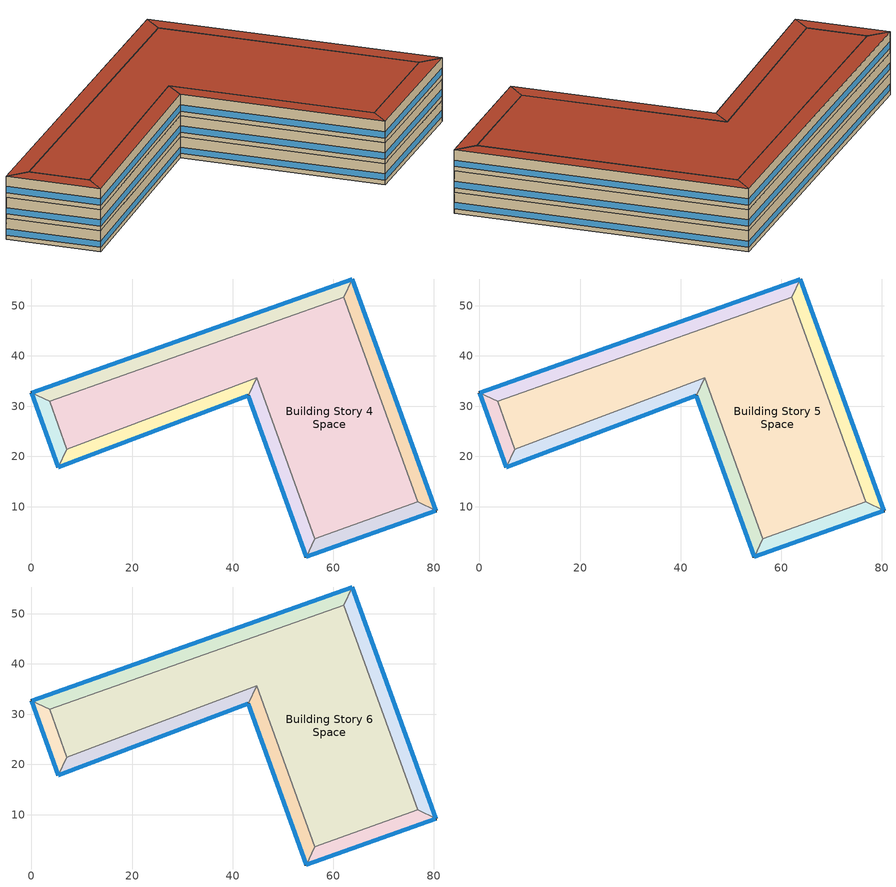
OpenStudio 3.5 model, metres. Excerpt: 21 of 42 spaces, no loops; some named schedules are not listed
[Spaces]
Building Story 4 Space
 floor adiabatic (LargeHotel Interior Floor): 56.39,3.62 44.77,35.71 7.02,21.48 3.62,30.94 62.14,51.7 76.87,10.95 z10.8
 wall adiabatic (LargeHotel Interior Wall): 44.77,35.71 56.39,3.62 76.87,10.95 62.14,51.7 3.62,30.94 7.02,21.48 44.77,35.71 z10.8:14.4
 ceiling adiabatic (LargeHotel Interior Ceiling): 76.87,10.95 62.14,51.7 3.62,30.94 7.02,21.48 44.77,35.71 56.39,3.62 z14.4
Building Story 4 Space 1
 floor adiabatic (LargeHotel Interior Ceiling): 54.69,0 43.1,32.08 44.77,35.71 56.39,3.62 z10.8
 wall outside: 43.1,32.08 54.69,0 z10.8:14.4
 wall adiabatic (LargeHotel Interior Wall): 54.69,0 56.39,3.62 44.77,35.71 43.1,32.08 z10.8:14.4
 window: 43.11,32.06 54.68,0.02 z11.56:12.64
 ceiling adiabatic (LargeHotel Interior Ceiling): 56.39,3.62 44.77,35.71 43.1,32.08 54.69,0 z14.4
Building Story 4 Space 2
 floor adiabatic (LargeHotel Interior Ceiling): 43.1,32.08 5.35,17.85 7.02,21.48 44.77,35.71 z10.8
 wall outside: 5.35,17.85 43.1,32.08 z10.8:14.4
 wall adiabatic (LargeHotel Interior Wall): 43.1,32.08 44.77,35.71 7.02,21.48 5.35,17.85 z10.8:14.4
 window: 5.37,17.85 43.08,32.07 z11.56:12.64
 ceiling adiabatic (LargeHotel Interior Ceiling): 44.77,35.71 7.02,21.48 5.35,17.85 43.1,32.08 z14.4
Building Story 4 Space 3
 floor adiabatic (LargeHotel Interior Ceiling): 5.35,17.85 0,32.65 3.62,30.94 7.02,21.48 z10.8
 wall outside: 0,32.65 5.35,17.85 z10.8:14.4
 wall adiabatic (LargeHotel Interior Wall): 5.35,17.85 7.02,21.48 3.62,30.94 0,32.65 z10.8:14.4
 window: 0.01,32.63 5.34,17.87 z11.56:12.65
 ceiling adiabatic (LargeHotel Interior Ceiling): 7.02,21.48 3.62,30.94 0,32.65 5.35,17.85 z14.4
Building Story 4 Space 4
 floor adiabatic (LargeHotel Interior Ceiling): 0,32.65 63.85,55.31 62.14,51.7 3.62,30.94 z10.8
 wall outside: 63.85,55.31 0,32.65 z10.8:14.4
 wall adiabatic (LargeHotel Interior Wall): 0,32.65 3.62,30.94 62.14,51.7 63.85,55.31 z10.8:14.4
 window: 63.82,55.31 0.02,32.66 z11.56:12.64
 ceiling adiabatic (LargeHotel Interior Ceiling): 3.62,30.94 62.14,51.7 63.85,55.31 0,32.65 z14.4
Building Story 4 Space 5
 floor adiabatic (LargeHotel Interior Ceiling): 63.85,55.31 80.48,9.25 76.87,10.95 62.14,51.7 z10.8
 wall outside: 80.48,9.25 63.85,55.31 z10.8:14.4
 wall adiabatic (LargeHotel Interior Wall): 63.85,55.31 62.14,51.7 76.87,10.95 80.48,9.25 z10.8:14.4
 window: 80.48,9.28 63.85,55.29 z11.56:12.64
 ceiling adiabatic (LargeHotel Interior Ceiling): 62.14,51.7 76.87,10.95 80.48,9.25 63.85,55.31 z14.4
Building Story 4 Space 6
 floor adiabatic (LargeHotel Interior Ceiling): 80.48,9.25 54.69,0 56.39,3.62 76.87,10.95 z10.8
 wall outside: 54.69,0 80.48,9.25 z10.8:14.4
 wall adiabatic (LargeHotel Interior Wall): 80.48,9.25 76.87,10.95 56.39,3.62 54.69,0 z10.8:14.4
 window: 54.71,0.01 80.46,9.24 z11.56:12.64
 ceiling adiabatic (LargeHotel Interior Ceiling): 76.87,10.95 56.39,3.62 54.69,0 80.48,9.25 z14.4
Building Story 5 Space
 floor adiabatic (LargeHotel Interior Ceiling): 56.39,3.62 44.77,35.71 7.02,21.48 3.62,30.94 62.14,51.7 76.87,10.95 z14.4
 wall adiabatic (LargeHotel Interior Wall): 44.77,35.71 56.39,3.62 76.87,10.95 62.14,51.7 3.62,30.94 7.02,21.48 44.77,35.71 z14.4:18
 ceiling adiabatic (LargeHotel Interior Ceiling): 76.87,10.95 62.14,51.7 3.62,30.94 7.02,21.48 44.77,35.71 56.39,3.62 z18
Building Story 5 Space 1
 floor adiabatic (LargeHotel Interior Ceiling): 54.69,0 43.1,32.08 44.77,35.71 56.39,3.62 z14.4
 wall outside: 43.1,32.08 54.69,0 z14.4:18
 wall adiabatic (LargeHotel Interior Wall): 54.69,0 56.39,3.62 44.77,35.71 43.1,32.08 z14.4:18
 window: 43.11,32.06 54.68,0.02 z15.16:16.24
 ceiling adiabatic (LargeHotel Interior Ceiling): 56.39,3.62 44.77,35.71 43.1,32.08 54.69,0 z18
Building Story 5 Space 2
 floor adiabatic (LargeHotel Interior Ceiling): 43.1,32.08 5.35,17.85 7.02,21.48 44.77,35.71 z14.4
 wall outside: 5.35,17.85 43.1,32.08 z14.4:18
 wall adiabatic (LargeHotel Interior Wall): 43.1,32.08 44.77,35.71 7.02,21.48 5.35,17.85 z14.4:18
 window: 5.37,17.85 43.08,32.07 z15.16:16.24
 ceiling adiabatic (LargeHotel Interior Ceiling): 44.77,35.71 7.02,21.48 5.35,17.85 43.1,32.08 z18
Building Story 5 Space 3
 floor adiabatic (LargeHotel Interior Ceiling): 5.35,17.85 0,32.65 3.62,30.94 7.02,21.48 z14.4
 wall outside: 0,32.65 5.35,17.85 z14.4:18
 wall adiabatic (LargeHotel Interior Wall): 5.35,17.85 7.02,21.48 3.62,30.94 0,32.65 z14.4:18
 window: 0.01,32.63 5.34,17.87 z15.16:16.25
 ceiling adiabatic (LargeHotel Interior Ceiling): 7.02,21.48 3.62,30.94 0,32.65 5.35,17.85 z18
Building Story 5 Space 4
 floor adiabatic (LargeHotel Interior Ceiling): 0,32.65 63.85,55.31 62.14,51.7 3.62,30.94 z14.4
 wall outside: 63.85,55.31 0,32.65 z14.4:18
 wall adiabatic (LargeHotel Interior Wall): 0,32.65 3.62,30.94 62.14,51.7 63.85,55.31 z14.4:18
 window: 63.82,55.31 0.02,32.66 z15.16:16.24
 ceiling adiabatic (LargeHotel Interior Ceiling): 3.62,30.94 62.14,51.7 63.85,55.31 0,32.65 z18
Building Story 5 Space 5
 floor adiabatic (LargeHotel Interior Ceiling): 63.85,55.31 80.48,9.25 76.87,10.95 62.14,51.7 z14.4
 wall outside: 80.48,9.25 63.85,55.31 z14.4:18
 wall adiabatic (LargeHotel Interior Wall): 63.85,55.31 62.14,51.7 76.87,10.95 80.48,9.25 z14.4:18
 window: 80.48,9.28 63.85,55.29 z15.16:16.24
 ceiling adiabatic (LargeHotel Interior Ceiling): 62.14,51.7 76.87,10.95 80.48,9.25 63.85,55.31 z18
Building Story 5 Space 6
 floor adiabatic (LargeHotel Interior Ceiling): 80.48,9.25 54.69,0 56.39,3.62 76.87,10.95 z14.4
 wall outside: 54.69,0 80.48,9.25 z14.4:18
 wall adiabatic (LargeHotel Interior Wall): 80.48,9.25 76.87,10.95 56.39,3.62 54.69,0 z14.4:18
 window: 54.71,0.01 80.46,9.24 z15.16:16.24
 ceiling adiabatic (LargeHotel Interior Ceiling): 76.87,10.95 56.39,3.62 54.69,0 80.48,9.25 z18
Building Story 6 Space
 floor adiabatic (LargeHotel Interior Ceiling): 56.39,3.62 44.77,35.71 7.02,21.48 3.62,30.94 62.14,51.7 76.87,10.95 z18
 wall adiabatic (LargeHotel Interior Wall): 44.77,35.71 56.39,3.62 76.87,10.95 62.14,51.7 3.62,30.94 7.02,21.48 44.77,35.71 z18:21.6
 roof outside: 76.87,10.95 62.14,51.7 3.62,30.94 7.02,21.48 44.77,35.71 56.39,3.62 z21.6
Building Story 6 Space 1
 floor adiabatic (LargeHotel Interior Ceiling): 54.69,0 43.1,32.08 44.77,35.71 56.39,3.62 z18
 wall outside: 43.1,32.08 54.69,0 z18:21.6
 wall adiabatic (LargeHotel Interior Wall): 54.69,0 56.39,3.62 44.77,35.71 43.1,32.08 z18:21.6
 window: 43.11,32.06 54.68,0.02 z18.76:19.84
 roof outside: 56.39,3.62 44.77,35.71 43.1,32.08 54.69,0 z21.6
Building Story 6 Space 2
 floor adiabatic (LargeHotel Interior Ceiling): 43.1,32.08 5.35,17.85 7.02,21.48 44.77,35.71 z18
 wall outside: 5.35,17.85 43.1,32.08 z18:21.6
 wall adiabatic (LargeHotel Interior Wall): 43.1,32.08 44.77,35.71 7.02,21.48 5.35,17.85 z18:21.6
 window: 5.37,17.85 43.08,32.07 z18.76:19.84
 roof outside: 44.77,35.71 7.02,21.48 5.35,17.85 43.1,32.08 z21.6
Building Story 6 Space 3
 floor adiabatic (LargeHotel Interior Ceiling): 5.35,17.85 0,32.65 3.62,30.94 7.02,21.48 z18
 wall outside: 0,32.65 5.35,17.85 z18:21.6
 wall adiabatic (LargeHotel Interior Wall): 5.35,17.85 7.02,21.48 3.62,30.94 0,32.65 z18:21.6
 window: 0.01,32.63 5.34,17.87 z18.76:19.85
 roof outside: 7.02,21.48 3.62,30.94 0,32.65 5.35,17.85 z21.6
Building Story 6 Space 4
 floor adiabatic (LargeHotel Interior Ceiling): 0,32.65 63.85,55.31 62.14,51.7 3.62,30.94 z18
 wall outside: 63.85,55.31 0,32.65 z18:21.6
 wall adiabatic (LargeHotel Interior Wall): 0,32.65 3.62,30.94 62.14,51.7 63.85,55.31 z18:21.6
 window: 63.82,55.31 0.02,32.66 z18.76:19.84
 roof outside: 3.62,30.94 62.14,51.7 63.85,55.31 0,32.65 z21.6
Building Story 6 Space 5
 floor adiabatic (LargeHotel Interior Ceiling): 63.85,55.31 80.48,9.25 76.87,10.95 62.14,51.7 z18
 wall outside: 80.48,9.25 63.85,55.31 z18:21.6
 wall adiabatic (LargeHotel Interior Wall): 63.85,55.31 62.14,51.7 76.87,10.95 80.48,9.25 z18:21.6
 window: 80.48,9.28 63.85,55.29 z18.76:19.84
 roof outside: 62.14,51.7 76.87,10.95 80.48,9.25 63.85,55.31 z21.6
Building Story 6 Space 6
 floor adiabatic (LargeHotel Interior Ceiling): 80.48,9.25 54.69,0 56.39,3.62 76.87,10.95 z18
 wall outside: 54.69,0 80.48,9.25 z18:21.6
 wall adiabatic (LargeHotel Interior Wall): 80.48,9.25 76.87,10.95 56.39,3.62 54.69,0 z18:21.6
 window: 54.71,0.01 80.46,9.24 z18.76:19.84
 roof outside: 76.87,10.95 56.39,3.62 54.69,0 80.48,9.25 z21.6
[Site]
Buffalo Niagara Intl Ap_NY_USA: Latitude {deg}=42.8214; Longitude {deg}=-78.8506; Time Zone {hr}=-5; Elevation {m}=53.6448; Terrain=City
[Site:WaterMainsTemperature]
Calculation Method=Correlation; Annual Average Outdoor Air Temperature {C}=8.96667; Maximum Difference In Monthly Average Outdoor Air Temperatures {deltaC}=26.2
[SizingPeriod:DesignDay] Barometric Pressure {Pa}=98769; Rain Indicator=No; Snow Indicator=No; Day of Month=21; Daylight Saving Time Indicator=No; Humidity Condition Type=Wetbulb; Dry-Bulb Temperature Range Modifier Type=DefaultMultipliers
Name | Maximum Dry-Bulb Temperature {C} | Daily Dry-Bulb Temperature Range {deltaC} | Wind Speed {m/s} | Wind Direction {deg} | Month | Day Type | Wetbulb or DewPoint at Maximum Dry-Bulb {C} | Solar Model Indicator | ASHRAE Clear Sky Optical Depth for Beam Irradiance | ASHRAE Clear Sky Optical Depth for Diffuse Irradiance | Sky Clearness
Buffalo Niagara Intl Ap Ann Clg .4% Condns DB=>MWB 1 | 30.3 | 9.3 | 5.7 | 240 | 7 | SummerDesignDay | 21.8 | ASHRAETau | 0.462 | 2.001
Buffalo Niagara Intl Ap Ann Clg .4% Condns WB=>MDB 1 | 27.8 | 9.3 | 5.7 | 240 | 7 | SummerDesignDay | 23.8 | ASHRAETau | 0.462 | 2.001
Buffalo Niagara Intl Ap Ann Htg 99.6% Condns DB 1 | -16.3 | 0 | 5.1 | 270 | 1 | WinterDesignDay | -16.3 | ASHRAEClearSky |  |  | 0
[ClimateZones]
Climate Zone Institution Name 1=ASHRAE; Climate Zone Document Name 1=ANSI/ASHRAE Standard 169; Climate Zone Document Year 1=2006; Climate Zone Value 1=6A
[Site:GroundTemperature:FCfactorMethod]
January Ground Temperature {C}=7.4; February Ground Temperature {C}=-0; March Ground Temperature {C}=-7.6; April Ground Temperature {C}=-12.6; May Ground Temperature {C}=-7.7; June Ground Temperature {C}=0.3; July Ground Temperature {C}=7; August Ground Temperature {C}=14.2; September Ground Temperature {C}=19.2; October Ground Temperature {C}=20.9; November Ground Temperature {C}=20; December Ground Temperature {C}=15.4
[Building]
hotel_1: Nominal Floor to Floor Height {m}=3.6; Default Construction Set=Res 90.1-2013 - LrgHotel - ASHRAE 169-2013-6A; Standards Number of Stories=6; Standards Number of Above Ground Stories=6; Standards Building Type=LargeHotel
[DefaultConstructionSet]
Res 90.1-2013 - LrgHotel - ASHRAE 169-2013-6A: Default Exterior Surface Constructions=Default Surface Constructions 1; Default Interior Surface Constructions=Default Surface Constructions 2; Default Ground Contact Surface Constructions=Default Surface Constructions 3; Default Exterior SubSurface Constructions=Default Sub Surface Constructions 1; Default Interior SubSurface Constructions=Default Sub Surface Constructions 2; Interior Partition Construction=Typical Interior Partition
[DefaultSurfaceConstructions]
Name | Floor Construction | Wall Construction | Roof Ceiling Construction
Default Surface Constructions 1 | Typical Insulated Exterior Mass Floor R-19.61 | Typical Insulated Exterior Mass Wall R-12.5 | Typical IEAD Roof R-31.25
Default Surface Constructions 2 | LargeHotel Interior Floor | LargeHotel Interior Wall | LargeHotel Interior Ceiling
Default Surface Constructions 3 | Typical Insulated Carpeted 8in Slab Floor | Typical Insulated Basement Mass Wall
[Construction]
Typical Insulated Exterior Mass Floor R-19.61: Typical Insulation R-17.04, 4 in. Normalweight Concrete Floor, Typical Carpet Pad
Typical Insulated Exterior Mass Wall R-12.5: 1IN Stucco, 8IN CONCRETE HW RefBldg, Typical Insulation R-10.11, 1/2IN Gypsum
Typical IEAD Roof R-31.25: Roof Membrane, Typical Insulation R-30.13, Metal Roof Surface
LargeHotel Interior Floor: G01 13mm gypsum board, Nonres_Floor_Insulation, 100mm Normalweight concrete floor, CP02 CARPET PAD
LargeHotel Interior Wall: G01 13mm gypsum board, G01 13mm gypsum board
LargeHotel Interior Ceiling: CP02 CARPET PAD, 100mm Normalweight concrete floor, Nonres_Floor_Insulation, G01 13mm gypsum board
Typical Insulated Carpeted 8in Slab Floor: 8 in. Normalweight Concrete Floor, Typical Carpet Pad
Typical Insulated Basement Mass Wall: 8 in. Concrete Block Basement Wall
U 0.48 SHGC 0.40 Dbl Ref-D Clr 6mm/13mm: REF D CLEAR 6MM, AIR 13MM, CLEAR 6MM
Typical Insulated Metal Door R-2.0: F08 Metal surface, Typical Insulation R-1.15
U 0.44 SHGC 0.26 Dbl Ref-B-H Clr 6mm/13mm Air: REF B CLEAR HI 6MM, AIR 13MM, CLEAR 6MM
Typical Overhead Door R-2.0: Typical Insulation R-1.15 1
Window_U_0.50_SHGC_0.40_Skylight_Frame_Width_0.430_in: Glass_2052_LayerAvg, Gap_1_W_0_0038, Glass_2027F_LayerAvg
Typical Interior Window: Clear 3mm
Typical Interior Door; Typical Interior Partition: G05 25mm wood
InteriorFurnishings 1: Std Wood 6inch 1
InteriorFurnishings 2: Std Wood 6inch 2
[Material:NoMass] Roughness=Smooth; Thermal Absorptance=0.9; Solar Absorptance=0.7
Name | Thermal Resistance {m2-K/W} | Visible Absorptance
Typical Insulation R-17.04 | 3.00072 | 0.7
Typical Carpet Pad; CP02 CARPET PAD | 0.21648 | 0.8
Typical Insulation R-10.11 | 1.78074 | 0.7
Typical Insulation R-30.13 | 5.30668 | 0.7
Nonres_Floor_Insulation | 2.88292 | 0.7
Typical Insulation R-1.15 | 0.202509 | 0.7
Typical Insulation R-1.15 1 | 0.202527 | 0.7
[Material] Thermal Absorptance=0.9
Name | Roughness | Thickness {m} | Conductivity {W/m-K} | Density {kg/m3} | Specific Heat {J/kg-K} | Solar Absorptance | Visible Absorptance
4 in. Normalweight Concrete Floor | MediumRough | 0.1016 | 2.31 | 2322 | 832 | 0.7 | 0.7
1IN Stucco | Smooth | 0.0253 | 0.6918 | 1858 | 837 | 0.7 | 0.92
8IN CONCRETE HW RefBldg | Rough | 0.2032 | 1.311 | 2240 | 836.8 | 0.7 | 0.7
1/2IN Gypsum | Smooth | 0.0127 | 0.16 | 784.9 | 830 | 0.4 | 0.4
Roof Membrane | VeryRough | 0.0095 | 0.16 | 1121.29 | 1460 | 0.7 | 0.7
Metal Roof Surface; F08 Metal surface | Smooth | 0.0008 | 45.28 | 7824 | 500 | 0.7 | 0.7
G01 13mm gypsum board | Smooth | 0.0127 | 0.160031 | 800.001 | 1090.73 | 0.7 | 0.5
100mm Normalweight concrete floor | MediumRough | 0.1016 | 2.31045 | 2322 | 832.557 | 0.7 | 0.7
8 in. Normalweight Concrete Floor | MediumRough | 0.2032 | 2.31 | 2322 | 832 | 0.7 | 0.7
8 in. Concrete Block Basement Wall | MediumRough | 0.2032 | 1.326 | 1842 | 912 | 0.7 | 0.7
G05 25mm wood | MediumSmooth | 0.0254 | 0.15 | 608 | 1630 | 0.5 | 0.5
Std Wood 6inch 1; Std Wood 6inch 2 | MediumSmooth | 0.15 | 0.12 | 540 | 1210 | 0.7 | 0.7
[DefaultSubSurfaceConstructions]
Name | Fixed Window Construction | Operable Window Construction | Door Construction | Glass Door Construction | Overhead Door Construction | Skylight Construction | Tubular Daylight Dome Construction | Tubular Daylight Diffuser Construction
Default Sub Surface Constructions 1 | U 0.48 SHGC 0.40 Dbl Ref-D Clr 6mm/13mm | U 0.48 SHGC 0.40 Dbl Ref-D Clr 6mm/13mm | Typical Insulated Metal Door R-2.0 | U 0.44 SHGC 0.26 Dbl Ref-B-H Clr 6mm/13mm Air | Typical Overhead Door R-2.0 | Window_U_0.50_SHGC_0.40_Skylight_Frame_Width_0.430_in | Typical Interior Window | Typical Interior Window
Default Sub Surface Constructions 2 | Typical Interior Window | Typical Interior Window | Typical Interior Door
[WindowMaterial:Glazing] Optical Data Type=SpectralAverage; Infrared Transmittance at Normal Incidence=0; Dirt Correction Factor for Solar and Visible Transmittance=1; Solar Diffusing=No
Name | Thickness {m} | Solar Transmittance at Normal Incidence | Front Side Solar Reflectance at Normal Incidence | Back Side Solar Reflectance at Normal Incidence | Visible Transmittance at Normal Incidence | Front Side Visible Reflectance at Normal Incidence | Back Side Visible Reflectance at Normal Incidence | Front Side Infrared Hemispherical Emissivity | Back Side Infrared Hemispherical Emissivity | Conductivity {W/m-K}
REF D CLEAR 6MM | 0.006 | 0.429 | 0.308 | 0.379 | 0.334 | 0.453 | 0.505 | 0.84 | 0.82 | 0.9
CLEAR 6MM | 0.006 | 0.775 | 0.071 | 0.071 | 0.881 | 0.08 | 0.08 | 0.84 | 0.84 | 0.9
REF B CLEAR HI 6MM | 0.006 | 0.24 | 0.16 | 0.32 | 0.3 | 0.16 | 0.29 | 0.84 | 0.6 | 0.9
Glass_2052_LayerAvg | 0.00837 | 0.507767 | 0.054228 | 0.0544931 | 0.586833 | 0.05805 | 0.058397 | 0.84 | 0.84 | 1
Glass_2027F_LayerAvg | 0.004 | 0.369744 | 0.470069 | 0.340935 | 0.765222 | 0.0546 | 0.073741 | 0.03675 | 0.84 | 1
Clear 3mm | 0.003 | 0.837 | 0.075 | 0.075 | 0.898 | 0.081 | 0.081 | 0.84 | 0.84 | 0.9
[WindowMaterial:Gas] Gas Type=Air
Name | Thickness {m}
AIR 13MM | 0.0127
Gap_1_W_0_0038 | 0.0038
[People:Definition]
LargeHotel GuestRoom People Definition: Number of People Calculation Method=People/Area; People per Space Floor Area {person/m2}=0.0384272; Fraction Radiant=0.3; Enable ASHRAE 55 Comfort Warnings=Yes; Mean Radiant Temperature Calculation Type=ZoneAveraged; Thermal Comfort Model Type 1=Fanger
[Lights:Definition] Design Level Calculation Method=Watts/Area; Fraction Radiant=0.7; Fraction Visible=0.2; Return Air Fraction=0
Name | Watts per Space Floor Area {W/m2}
LargeHotel Corridor Lights Definition | 7.10418
LargeHotel GuestRoom Lights Definition | 9.79516
[ElectricEquipment:Definition]
LargeHotel GuestRoom Elec Equip Definition: Design Level Calculation Method=Watts/Area; Watts per Space Floor Area {W/m2}=6.74897; Fraction Latent=0; Fraction Radiant=0.5; Fraction Lost=0
[DesignSpecification:OutdoorAir] Outdoor Air Method=Sum; Outdoor Air Flow per Person {m3/s-person}=0.00235974; Outdoor Air Flow per Floor Area {m3/s-m2}=0.0003048
Blended OA 3; Blended OA 4; Blended OA 5
[DefaultScheduleSet]
Story Mid3 Blended Space Type Schedule Set; Story Mid4 Blended Space Type Schedule Set; Story Top Blended Space Type Schedule Set
[SpaceInfiltration:DesignFlowRate] Schedule=Always On Discrete; Design Flow Rate Calculation Method=Flow/ExteriorArea; Constant Term Coefficient=0; Temperature Term Coefficient=0; Velocity Term Coefficient=0.224; Velocity Squared Term Coefficient=0
Name | Space or SpaceType | Flow per Exterior Surface Area {m3/s-m2}
LargeHotel Corridor B end_a - Story Mid3 Infiltration; LargeHotel Corridor B end_b - Story Mid3 Infiltration | Story Mid3 Blended Space Type | 1.38899e-05
LargeHotel Corridor B end_a - Story Mid4 Infiltration; LargeHotel Corridor B end_b - Story Mid4 Infiltration | Story Mid4 Blended Space Type | 1.38899e-05
LargeHotel Corridor B end_a - Story Top Infiltration; LargeHotel Corridor B end_b - Story Top Infiltration | Story Top Blended Space Type | 3.76297e-06
LargeHotel GuestRoom A  - Story Mid3 Infiltration; LargeHotel GuestRoom C  - Story Mid3 Infiltration | Story Mid3 Blended Space Type | 0.000216345
LargeHotel GuestRoom A  - Story Mid4 Infiltration; LargeHotel GuestRoom C  - Story Mid4 Infiltration | Story Mid4 Blended Space Type | 0.000216345
LargeHotel GuestRoom A  - Story Top Infiltration; LargeHotel GuestRoom C  - Story Top Infiltration | Story Top Blended Space Type | 5.86108e-05
LargeHotel GuestRoom A end_a - Story Mid3 Infiltration; LargeHotel GuestRoom A end_b - Story Mid3 Infiltration; LargeHotel GuestRoom C end_a - Story Mid3 Infiltration; LargeHotel GuestRoom C end_b - Story Mid3 Infiltration | Story Mid3 Blended Space Type | 2.72761e-05
LargeHotel GuestRoom A end_a - Story Mid4 Infiltration; LargeHotel GuestRoom A end_b - Story Mid4 Infiltration; LargeHotel GuestRoom C end_a - Story Mid4 Infiltration; LargeHotel GuestRoom C end_b - Story Mid4 Infiltration | Story Mid4 Blended Space Type | 2.72761e-05
LargeHotel GuestRoom A end_a - Story Top Infiltration; LargeHotel GuestRoom A end_b - Story Top Infiltration; LargeHotel GuestRoom C end_a - Story Top Infiltration; LargeHotel GuestRoom C end_b - Story Top Infiltration | Story Top Blended Space Type | 7.38949e-06
[ElectricEquipment] Electric Equipment Definition=LargeHotel GuestRoom Elec Equip Definition; Schedule=HotelLarge GuestRoom_Eqp_Sch_Adva; Multiplier=0.702485
Name | Space or SpaceType
LargeHotel GuestRoom Elec Equip 3 | Story Mid3 Blended Space Type
LargeHotel GuestRoom Elec Equip 4 | Story Mid4 Blended Space Type
LargeHotel GuestRoom Elec Equip 5 | Story Top Blended Space Type
[Exterior:Lights:Definition]
Name | Design Level {W}
Parking Areas and Drives Def (W/ft^2) | 0.1
Building Facades Def (W/ft^2) | 0.15
Main Entries Def (W/ft) | 30
Other Doors Def (W/ft) | 20
Entry Canopies Def (W/ft^2) | 0.4
[Exterior:Lights] Control Option=AstronomicalClock
Name | Exterior Lights Definition | Schedule | Multiplier
Parking Areas and Drives | Parking Areas and Drives Def (W/ft^2) | Schedule Ruleset 2 | 91172.8
Building Facades | Building Facades Def (W/ft^2) | Schedule Ruleset 1 | 7854.1
Main Entries | Main Entries Def (W/ft) | Schedule Ruleset 2 | 33.8192
Other Doors | Other Doors Def (W/ft) | Schedule Ruleset 2 | 19.1924
Entry Canopies | Entry Canopies Def (W/ft^2) | Schedule Ruleset 2 | 1620
[ThermostatSetpoint:DualSetpoint] Heating Setpoint Temperature Schedule=HotelLarge Adva_OccGuestRoom_HtgSP_Sch; Cooling Setpoint Temperature Schedule=HotelLarge Adva_OccGuestRoom_ClgSP_Sch
Story Mid3 Blended Space Type Thermostat; Story Mid3 Blended Space Type Thermostat 1; Story Mid3 Blended Space Type Thermostat 2; Story Mid3 Blended Space Type Thermostat 3; Story Mid3 Blended Space Type Thermostat 4; Story Mid3 Blended Space Type Thermostat 5; Story Mid3 Blended Space Type Thermostat 6; Story Mid4 Blended Space Type Thermostat; Story Mid4 Blended Space Type Thermostat 1; Story Mid4 Blended Space Type Thermostat 2; Story Mid4 Blended Space Type Thermostat 3; Story Mid4 Blended Space Type Thermostat 4; Story Mid4 Blended Space Type Thermostat 5; Story Mid4 Blended Space Type Thermostat 6; Story Top Blended Space Type Thermostat; Story Top Blended Space Type Thermostat 1; Story Top Blended Space Type Thermostat 2; Story Top Blended Space Type Thermostat 3; Story Top Blended Space Type Thermostat 4; Story Top Blended Space Type Thermostat 5; Story Top Blended Space Type Thermostat 6
[InternalMass:Definition] Design Level Calculation Method=SurfaceArea/Area; Surface Area per Space Floor Area=2
Name | Construction
Internal Mass Definition 2 | InteriorFurnishings 1
Internal Mass Definition 3 | InteriorFurnishings 2
[InternalMass]
Name | Internal Mass Definition | Space or SpaceType | Multiplier
LargeHotel GuestRoom C end_b - Story Top Mass; LargeHotel GuestRoom A end_b - Story Top Mass; LargeHotel GuestRoom C end_a - Story Top Mass; LargeHotel GuestRoom A end_a - Story Top Mass | Internal Mass Definition 2 | Story Top Blended Space Type | 0.0160469
LargeHotel Corridor B end_b - Story Top Mass; LargeHotel Corridor B end_a - Story Top Mass | Internal Mass Definition 2 | Story Top Blended Space Type | 0.0135923
LargeHotel Corridor B  - Story Top Mass | Internal Mass Definition 2 | Story Top Blended Space Type | 0.27033
LargeHotel GuestRoom A  - Story Top Mass; LargeHotel GuestRoom C  - Story Top Mass | Internal Mass Definition 2 | Story Top Blended Space Type | 0.319149
LargeHotel GuestRoom C end_b - Story Mid4 Mass; LargeHotel GuestRoom A end_b - Story Mid4 Mass; LargeHotel GuestRoom A end_a - Story Mid4 Mass; LargeHotel GuestRoom C end_a - Story Mid4 Mass | Internal Mass Definition 2 | Story Mid4 Blended Space Type | 0.0160469
LargeHotel Corridor B end_b - Story Mid4 Mass; LargeHotel Corridor B end_a - Story Mid4 Mass | Internal Mass Definition 2 | Story Mid4 Blended Space Type | 0.0135923
LargeHotel GuestRoom A  - Story Mid4 Mass; LargeHotel GuestRoom C  - Story Mid4 Mass | Internal Mass Definition 2 | Story Mid4 Blended Space Type | 0.319149
LargeHotel GuestRoom C end_b - Story Mid3 Mass; LargeHotel GuestRoom A end_b - Story Mid3 Mass; LargeHotel GuestRoom C end_a - Story Mid3 Mass; LargeHotel GuestRoom A end_a - Story Mid3 Mass | Internal Mass Definition 2 | Story Mid3 Blended Space Type | 0.0160469
LargeHotel Corridor B end_b - Story Mid3 Mass; LargeHotel Corridor B end_a - Story Mid3 Mass | Internal Mass Definition 2 | Story Mid3 Blended Space Type | 0.0135923
LargeHotel GuestRoom C  - Story Mid3 Mass; LargeHotel GuestRoom A  - Story Mid3 Mass | Internal Mass Definition 2 | Story Mid3 Blended Space Type | 0.319149
LargeHotel Corridor B  - Story Mid3 Mass | Internal Mass Definition 2 | Story Mid3 Blended Space Type | 0.27033
LargeHotel Corridor B  - Story Mid4 Mass | Internal Mass Definition 2 | Story Mid4 Blended Space Type | 0.27033
Building Story 6 Space 3 Mass | Internal Mass Definition 3 | Building Story 6 Space 3 | 1
Building Story 5 Space 6 Mass | Internal Mass Definition 3 | Building Story 5 Space 6 | 1
Building Story 5 Space 4 Mass | Internal Mass Definition 3 | Building Story 5 Space 4 | 1
Building Story 5 Space 3 Mass | Internal Mass Definition 3 | Building Story 5 Space 3 | 1
Building Story 6 Space 2 Mass | Internal Mass Definition 3 | Building Story 6 Space 2 | 1
Building Story 6 Space Mass | Internal Mass Definition 3 | Building Story 6 Space | 1
Building Story 5 Space Mass | Internal Mass Definition 3 | Building Story 5 Space | 1
Building Story 6 Space 4 Mass | Internal Mass Definition 3 | Building Story 6 Space 4 | 1
Building Story 4 Space 6 Mass | Internal Mass Definition 3 | Building Story 4 Space 6 | 1
Building Story 4 Space 3 Mass | Internal Mass Definition 3 | Building Story 4 Space 3 | 1
Building Story 4 Space 2 Mass | Internal Mass Definition 3 | Building Story 4 Space 2 | 1
Building Story 4 Space Mass | Internal Mass Definition 3 | Building Story 4 Space | 1
Building Story 4 Space 5 Mass | Internal Mass Definition 3 | Building Story 4 Space 5 | 1
Building Story 4 Space 1 Mass | Internal Mass Definition 3 | Building Story 4 Space 1 | 1
Building Story 6 Space 6 Mass | Internal Mass Definition 3 | Building Story 6 Space 6 | 1
Building Story 6 Space 5 Mass | Internal Mass Definition 3 | Building Story 6 Space 5 | 1
Building Story 5 Space 1 Mass | Internal Mass Definition 3 | Building Story 5 Space 1 | 1
Building Story 4 Space 4 Mass | Internal Mass Definition 3 | Building Story 4 Space 4 | 1
Building Story 5 Space 5 Mass | Internal Mass Definition 3 | Building Story 5 Space 5 | 1
Building Story 5 Space 2 Mass | Internal Mass Definition 3 | Building Story 5 Space 2 | 1
Building Story 6 Space 1 Mass | Internal Mass Definition 3 | Building Story 6 Space 1 | 1
[People] People Definition=LargeHotel GuestRoom People Definition; Number of People Schedule=HotelLarge GuestRoom_Occ_Sch; Activity Level Schedule=HotelLarge ACTIVITY_SCH; Work Efficiency Schedule=Work Efficiency Schedule; Clothing Insulation Schedule=Clothing Schedule; Air Velocity Schedule=Air Velocity Schedule; Multiplier=0.702485
Name | Space or SpaceType
LargeHotel GuestRoom People 3 | Story Mid3 Blended Space Type
LargeHotel GuestRoom People 4 | Story Mid4 Blended Space Type
LargeHotel GuestRoom People 5 | Story Top Blended Space Type
[Lights] Fraction Replaceable=1
Name | Lights Definition | Space or SpaceType | Schedule | Multiplier
LargeHotel Corridor Lights 3 | LargeHotel Corridor Lights Definition | Story Mid3 Blended Space Type | HotelLarge BLDG_LIGHT_CORRIDOR_SCH_2013 | 0.297515
LargeHotel GuestRoom Lights 3 | LargeHotel GuestRoom Lights Definition | Story Mid3 Blended Space Type | HotelLarge BLDG_LIGHT_GUESTROOM_SCH_2013 | 0.702485
LargeHotel Corridor Lights 4 | LargeHotel Corridor Lights Definition | Story Mid4 Blended Space Type | HotelLarge BLDG_LIGHT_CORRIDOR_SCH_2013 | 0.297515
LargeHotel GuestRoom Lights 4 | LargeHotel GuestRoom Lights Definition | Story Mid4 Blended Space Type | HotelLarge BLDG_LIGHT_GUESTROOM_SCH_2013 | 0.702485
LargeHotel GuestRoom Lights 5 | LargeHotel GuestRoom Lights Definition | Story Top Blended Space Type | HotelLarge BLDG_LIGHT_GUESTROOM_SCH_2013 | 0.702485
LargeHotel Corridor Lights 5 | LargeHotel Corridor Lights Definition | Story Top Blended Space Type | HotelLarge BLDG_LIGHT_CORRIDOR_SCH_2013 | 0.297515
[SpaceType] Standards Building Type=LargeHotel; Standards Space Type=GuestRoom
Name | Default Schedule Set | Design Specification Outdoor Air Object
Story Mid3 Blended Space Type | Story Mid3 Blended Space Type Schedule Set | Blended OA 3
Story Mid4 Blended Space Type | Story Mid4 Blended Space Type Schedule Set | Blended OA 4
Story Top Blended Space Type | Story Top Blended Space Type Schedule Set | Blended OA 5
[Space]
Name | Space Type | Building Story | Thermal Zone
Building Story 4 Space | Story Mid3 Blended Space Type | Building Story 4 | Building Story 4 ThermalZone
Building Story 4 Space 1 | Story Mid3 Blended Space Type | Building Story 4 | Building Story 4 ThermalZone 1
Building Story 4 Space 2 | Story Mid3 Blended Space Type | Building Story 4 | Building Story 4 ThermalZone 2
Building Story 4 Space 3 | Story Mid3 Blended Space Type | Building Story 4 | Building Story 4 ThermalZone 3
Building Story 4 Space 4 | Story Mid3 Blended Space Type | Building Story 4 | Building Story 4 ThermalZone 4
Building Story 4 Space 5 | Story Mid3 Blended Space Type | Building Story 4 | Building Story 4 ThermalZone 5
Building Story 4 Space 6 | Story Mid3 Blended Space Type | Building Story 4 | Building Story 4 ThermalZone 6
Building Story 5 Space | Story Mid4 Blended Space Type | Building Story 5 | Building Story 5 ThermalZone
Building Story 5 Space 1 | Story Mid4 Blended Space Type | Building Story 5 | Building Story 5 ThermalZone 1
Building Story 5 Space 2 | Story Mid4 Blended Space Type | Building Story 5 | Building Story 5 ThermalZone 2
Building Story 5 Space 3 | Story Mid4 Blended Space Type | Building Story 5 | Building Story 5 ThermalZone 3
Building Story 5 Space 4 | Story Mid4 Blended Space Type | Building Story 5 | Building Story 5 ThermalZone 4
Building Story 5 Space 5 | Story Mid4 Blended Space Type | Building Story 5 | Building Story 5 ThermalZone 5
Building Story 5 Space 6 | Story Mid4 Blended Space Type | Building Story 5 | Building Story 5 ThermalZone 6
Building Story 6 Space | Story Top Blended Space Type | Building Story 6 | Building Story 6 ThermalZone
Building Story 6 Space 1 | Story Top Blended Space Type | Building Story 6 | Building Story 6 ThermalZone 1
Building Story 6 Space 2 | Story Top Blended Space Type | Building Story 6 | Building Story 6 ThermalZone 2
Building Story 6 Space 3 | Story Top Blended Space Type | Building Story 6 | Building Story 6 ThermalZone 3
Building Story 6 Space 4 | Story Top Blended Space Type | Building Story 6 | Building Story 6 ThermalZone 4
Building Story 6 Space 5 | Story Top Blended Space Type | Building Story 6 | Building Story 6 ThermalZone 5
Building Story 6 Space 6 | Story Top Blended Space Type | Building Story 6 | Building Story 6 ThermalZone 6
[BuildingStory] Nominal Floor to Floor Height {m}=3.6
Name | Nominal Z Coordinate {m}
Building Story 4 | 14.4
Building Story 5 | 18
Building Story 6 | 21.6
[ThermalZone] Use Ideal Air Loads=No
Name | Thermostat | Primary Daylighting Control | Fraction of Zone Controlled by Primary Daylighting Control | Secondary Daylighting Control | Fraction of Zone Controlled by Secondary Daylighting Control
Building Story 4 ThermalZone | Story Mid3 Blended Space Type Thermostat
Building Story 4 ThermalZone 1 | Story Mid3 Blended Space Type Thermostat 1 | Building Story 4 Space 1 Daylt Sensor 1 | 0.649 | Building Story 4 Space 1 Daylt Sensor 2 | 0.332
Building Story 4 ThermalZone 2 | Story Mid3 Blended Space Type Thermostat 2 | Building Story 4 Space 2 Daylt Sensor 1 | 0.652 | Building Story 4 Space 2 Daylt Sensor 2 | 0.331
Building Story 4 ThermalZone 3 | Story Mid3 Blended Space Type Thermostat 3 | Building Story 4 Space 3 Daylt Sensor 1 | 0.705 | Building Story 4 Space 3 Daylt Sensor 2 | 0.294
Building Story 4 ThermalZone 4 | Story Mid3 Blended Space Type Thermostat 4 | Building Story 4 Space 4 Daylt Sensor 1 | 0.661 | Building Story 4 Space 4 Daylt Sensor 2 | 0.338
Building Story 4 ThermalZone 5 | Story Mid3 Blended Space Type Thermostat 5 | Building Story 4 Space 5 Daylt Sensor 1 | 0.665 | Building Story 4 Space 5 Daylt Sensor 2 | 0.334
Building Story 4 ThermalZone 6 | Story Mid3 Blended Space Type Thermostat 6 | Building Story 4 Space 6 Daylt Sensor 1 | 0.678 | Building Story 4 Space 6 Daylt Sensor 2 | 0.321
Building Story 5 ThermalZone | Story Mid4 Blended Space Type Thermostat
Building Story 5 ThermalZone 1 | Story Mid4 Blended Space Type Thermostat 1 | Building Story 5 Space 1 Daylt Sensor 1 | 0.649 | Building Story 5 Space 1 Daylt Sensor 2 | 0.332
Building Story 5 ThermalZone 2 | Story Mid4 Blended Space Type Thermostat 2 | Building Story 5 Space 2 Daylt Sensor 1 | 0.652 | Building Story 5 Space 2 Daylt Sensor 2 | 0.331
Building Story 5 ThermalZone 3 | Story Mid4 Blended Space Type Thermostat 3 | Building Story 5 Space 3 Daylt Sensor 1 | 0.705 | Building Story 5 Space 3 Daylt Sensor 2 | 0.294
Building Story 5 ThermalZone 4 | Story Mid4 Blended Space Type Thermostat 4 | Building Story 5 Space 4 Daylt Sensor 1 | 0.661 | Building Story 5 Space 4 Daylt Sensor 2 | 0.338
Building Story 5 ThermalZone 5 | Story Mid4 Blended Space Type Thermostat 5 | Building Story 5 Space 5 Daylt Sensor 1 | 0.665 | Building Story 5 Space 5 Daylt Sensor 2 | 0.334
Building Story 5 ThermalZone 6 | Story Mid4 Blended Space Type Thermostat 6 | Building Story 5 Space 6 Daylt Sensor 1 | 0.678 | Building Story 5 Space 6 Daylt Sensor 2 | 0.321
Building Story 6 ThermalZone | Story Top Blended Space Type Thermostat
Building Story 6 ThermalZone 1 | Story Top Blended Space Type Thermostat 1 | Building Story 6 Space 1 Daylt Sensor 1 | 0.649 | Building Story 6 Space 1 Daylt Sensor 2 | 0.332
Building Story 6 ThermalZone 2 | Story Top Blended Space Type Thermostat 2 | Building Story 6 Space 2 Daylt Sensor 1 | 0.652 | Building Story 6 Space 2 Daylt Sensor 2 | 0.331
Building Story 6 ThermalZone 3 | Story Top Blended Space Type Thermostat 3 | Building Story 6 Space 3 Daylt Sensor 1 | 0.705 | Building Story 6 Space 3 Daylt Sensor 2 | 0.294
Building Story 6 ThermalZone 4 | Story Top Blended Space Type Thermostat 4 | Building Story 6 Space 4 Daylt Sensor 1 | 0.661 | Building Story 6 Space 4 Daylt Sensor 2 | 0.338
Building Story 6 ThermalZone 5 | Story Top Blended Space Type Thermostat 5 | Building Story 6 Space 5 Daylt Sensor 1 | 0.665 | Building Story 6 Space 5 Daylt Sensor 2 | 0.334
Building Story 6 ThermalZone 6 | Story Top Blended Space Type Thermostat 6 | Building Story 6 Space 6 Daylt Sensor 1 | 0.678 | Building Story 6 Space 6 Daylt Sensor 2 | 0.321
[Daylighting:Control] Illuminance Setpoint {lux}=375; Lighting Control Type=Stepped; Minimum Input Power Fraction for Continuous Dimming Control=0.3; Minimum Light Output Fraction for Continuous Dimming Control=0.2; Number of Stepped Control Steps=3; Probability Lighting will be Reset When Needed in Manual Stepped Control=1; Maximum Allowable Discomfort Glare Index=22
Name | Space | Position X-Coordinate {m} | Position Y-Coordinate {m} | Position Z-Coordinate {m}
Building Story 4 Space 1 Daylt Sensor 1 | Building Story 4 Space 1 | 50.0375 | 16.4533 | 11.562
Building Story 4 Space 1 Daylt Sensor 2 | Building Story 4 Space 1 | 51.1992 | 16.8729 | 11.562
Building Story 4 Space 2 Daylt Sensor 1 | Building Story 4 Space 2 | 23.7944 | 26.1008 | 11.562
Building Story 4 Space 2 Daylt Sensor 2 | Building Story 4 Space 2 | 23.3587 | 27.2564 | 11.562
Building Story 4 Space 3 Daylt Sensor 1 | Building Story 4 Space 3 | 3.81952 | 25.6619 | 11.562
Building Story 4 Space 3 Daylt Sensor 2 | Building Story 4 Space 3 | 4.98246 | 26.082 | 11.562
Building Story 4 Space 4 Daylt Sensor 1 | Building Story 4 Space 4 | 32.33 | 42.8363 | 11.562
Building Story 4 Space 4 Daylt Sensor 2 | Building Story 4 Space 4 | 32.743 | 41.6728 | 11.562
Building Story 4 Space 5 Daylt Sensor 1 | Building Story 4 Space 5 | 71.0213 | 31.8694 | 11.562
Building Story 4 Space 5 Daylt Sensor 2 | Building Story 4 Space 5 | 69.8599 | 31.4499 | 11.562
Building Story 4 Space 6 Daylt Sensor 1 | Building Story 4 Space 6 | 67.1748 | 5.77143 | 11.562
Building Story 4 Space 6 Daylt Sensor 2 | Building Story 4 Space 6 | 66.7577 | 6.9344 | 11.562
Building Story 5 Space 1 Daylt Sensor 1 | Building Story 5 Space 1 | 50.0375 | 16.4533 | 15.162
Building Story 5 Space 1 Daylt Sensor 2 | Building Story 5 Space 1 | 51.1992 | 16.8729 | 15.162
Building Story 5 Space 2 Daylt Sensor 1 | Building Story 5 Space 2 | 23.7944 | 26.1008 | 15.162
Building Story 5 Space 2 Daylt Sensor 2 | Building Story 5 Space 2 | 23.3587 | 27.2564 | 15.162
Building Story 5 Space 3 Daylt Sensor 1 | Building Story 5 Space 3 | 3.81952 | 25.6619 | 15.162
Building Story 5 Space 3 Daylt Sensor 2 | Building Story 5 Space 3 | 4.98246 | 26.082 | 15.162
Building Story 5 Space 4 Daylt Sensor 1 | Building Story 5 Space 4 | 32.33 | 42.8363 | 15.162
Building Story 5 Space 4 Daylt Sensor 2 | Building Story 5 Space 4 | 32.743 | 41.6728 | 15.162
Building Story 5 Space 5 Daylt Sensor 1 | Building Story 5 Space 5 | 71.0213 | 31.8694 | 15.162
Building Story 5 Space 5 Daylt Sensor 2 | Building Story 5 Space 5 | 69.8599 | 31.4499 | 15.162
Building Story 5 Space 6 Daylt Sensor 1 | Building Story 5 Space 6 | 67.1748 | 5.77143 | 15.162
Building Story 5 Space 6 Daylt Sensor 2 | Building Story 5 Space 6 | 66.7577 | 6.9344 | 15.162
Building Story 6 Space 1 Daylt Sensor 1 | Building Story 6 Space 1 | 50.0375 | 16.4533 | 18.762
Building Story 6 Space 1 Daylt Sensor 2 | Building Story 6 Space 1 | 51.1992 | 16.8729 | 18.762
Building Story 6 Space 2 Daylt Sensor 1 | Building Story 6 Space 2 | 23.7944 | 26.1008 | 18.762
Building Story 6 Space 2 Daylt Sensor 2 | Building Story 6 Space 2 | 23.3587 | 27.2564 | 18.762
Building Story 6 Space 3 Daylt Sensor 1 | Building Story 6 Space 3 | 3.81952 | 25.6619 | 18.762
Building Story 6 Space 3 Daylt Sensor 2 | Building Story 6 Space 3 | 4.98246 | 26.082 | 18.762
Building Story 6 Space 4 Daylt Sensor 1 | Building Story 6 Space 4 | 32.33 | 42.8363 | 18.762
Building Story 6 Space 4 Daylt Sensor 2 | Building Story 6 Space 4 | 32.743 | 41.6728 | 18.762
Building Story 6 Space 5 Daylt Sensor 1 | Building Story 6 Space 5 | 71.0213 | 31.8694 | 18.762
Building Story 6 Space 5 Daylt Sensor 2 | Building Story 6 Space 5 | 69.8599 | 31.4499 | 18.762
Building Story 6 Space 6 Daylt Sensor 1 | Building Story 6 Space 6 | 67.1748 | 5.77143 | 18.762
Building Story 6 Space 6 Daylt Sensor 2 | Building Story 6 Space 6 | 66.7577 | 6.9344 | 18.762
[Schedule:Ruleset]
Name | Default Day Schedule | Summer Design Day Schedule | Winter Design Day Schedule
HotelLarge BLDG_LIGHT_CORRIDOR_SCH_2013 | HotelLarge BLDG_LIGHT_CORRIDOR_SCH_2013 Default | HotelLarge BLDG_LIGHT_CORRIDOR_SCH_2013 Summer Design Day | HotelLarge BLDG_LIGHT_CORRIDOR_SCH_2013 Winter Design Day
HotelLarge BLDG_LIGHT_GUESTROOM_SCH_2013 | HotelLarge BLDG_LIGHT_GUESTROOM_SCH_2013 Default | HotelLarge BLDG_LIGHT_GUESTROOM_SCH_2013 Summer Design Day | HotelLarge BLDG_LIGHT_GUESTROOM_SCH_2013 Winter Design Day
[Schedule:Day]
Clothing Schedule Default Winter Clothes; HotelLarge BLDG_LIGHT_CORRIDOR_SCH_2013 Summer Design Day; HotelLarge GuestRoom_Occ_Sch Summer Design Day; HotelLarge BLDG_LIGHT_GUESTROOM_SCH_2013 Summer Design Day; HotelLarge GuestRoom_Eqp_Sch_Adva Summer Design Day: 24, 0, 1
Air Velocity Schedule Default: 24, 0, 0.2
Work Efficiency Schedule Default; HotelLarge BLDG_LIGHT_CORRIDOR_SCH_2013 Winter Design Day; HotelLarge GuestRoom_Occ_Sch Winter Design Day; HotelLarge BLDG_LIGHT_GUESTROOM_SCH_2013 Winter Design Day; HotelLarge GuestRoom_Eqp_Sch_Adva Winter Design Day: 24, 0, 0
HotelLarge ACTIVITY_SCH Default: Yes, 24, 0, 120
HotelLarge ACTIVITY_SCH Winter Design Day; HotelLarge ACTIVITY_SCH Summer Design Day: 24, 0, 120
HotelLarge BLDG_LIGHT_CORRIDOR_SCH_2013 Default: Yes, 1, 0, 0.123953, 2, 0, 0.12008, 3, 0, 0.116206, 4, 0, 0.112333, 5, 0, 0.108459, 6, 0, 0.173534, 7, 0, 0.23861, 7, 30, 0.271147, 8, 30, 0.162689, 9, 30, 0.379607, 10, 15, 0.433836, 11, 15, 0.193677, 12, 0, 0.216918, 13, 0, 0.173534, 14, 0, 0.130151, 14, 30, 0.108459, 15, 0, 0.162689, 16, 0, 0.158815, 17, 0, 0.154941, 18, 0, 0.151068, 19, 0, 0.147194, 20, 0, 0.143321, 21, 0, 0.139447, 22, 0, 0.135574, 23, 0, 0.1317, 24, 0, 0.127827
HotelLarge GuestRoom_Occ_Sch Default: Yes, 0, 30, 0.923333, 1, 30, 1, 5, 30, 1, 6, 30, 0.77, 7, 30, 0.53, 8, 0, 0.53, 9, 0, 0.415, 10, 0, 0.3, 16, 30, 0.3, 17, 30, 0.53, 18, 30, 0.54, 19, 30, 0.65, 20, 0, 0.65, 21, 0, 0.71, 22, 0, 0.77, 22, 30, 0.77, 23, 30, 0.846667, 24, 0, 0.923333
HotelLarge BLDG_LIGHT_GUESTROOM_SCH_2013 Default: Yes, 0, 30, 0.13, 1, 0, 0.13, 2, 0, 0.095, 3, 0, 0.06, 5, 0, 0.06, 6, 0, 0.195, 7, 0, 0.33, 7, 30, 0.33, 8, 30, 0.45, 9, 30, 0.186667, 10, 30, 0.062121, 11, 30, 0.05, 16, 30, 0.05, 17, 30, 0.0825, 18, 30, 0.68, 19, 30, 0.8, 21, 30, 0.8, 22, 30, 0.68, 23, 30, 0.33, 24, 0, 0.13
HotelLarge GuestRoom_Eqp_Sch_Adva Default: Yes, 5, 30, 0.17, 6, 30, 0.3, 7, 30, 0.62, 8, 30, 0.9, 9, 30, 0.62, 10, 30, 0.13, 15, 30, 0.13, 16, 30, 0.21, 17, 30, 0.4, 18, 30, 0.48, 19, 30, 0.46, 20, 30, 0.62, 21, 30, 0.69, 22, 30, 0.34, 23, 30, 0.17, 24, 0, 0.17
Schedule Day 29: 6, 0, 0, 24, 0, 1
Schedule Day 30: 6, 0, 0.7, 24, 0, 1
HotelLarge Adva_OccGuestRoom_HtgSP_Sch Default: Yes, 7, 30, 21.11, 8, 30, 18.889, 9, 30, 21.111, 10, 0, 21.111, 11, 0, 20, 12, 0, 18.889, 15, 0, 18.889, 16, 0, 19.9995, 17, 0, 21.11, 17, 30, 21.11, 18, 30, 18.889, 19, 30, 21.11, 24, 0, 21.11
HotelLarge Adva_OccGuestRoom_HtgSP_Sch Winter Design Day; HotelLarge Adva_OccGuestRoom_HtgSP_Sch Summer Design Day; HotelLarge Adva_OccGuestRoom_ClgSP_Sch Winter Design Day; HotelLarge Adva_OccGuestRoom_ClgSP_Sch Summer Design Day: 24, 0, 21.11
HotelLarge Adva_OccGuestRoom_ClgSP_Sch Default: Yes, 7, 30, 21.11, 8, 30, 23.333, 9, 30, 21.111, 10, 0, 21.111, 11, 0, 22.222, 12, 0, 23.333, 15, 0, 23.333, 16, 0, 22.2215, 17, 0, 21.11, 17, 30, 21.11, 18, 30, 23.333, 19, 30, 21.11, 24, 0, 21.11
[Schedule:Rule]
Name | Schedule Ruleset | Rule Order | Day Schedule | Date Specification Type | Start Month | Start Day | End Month | End Day | Apply Saturday | Apply Monday | Apply Tuesday | Apply Wednesday | Apply Thursday | Apply Friday | Apply Sunday | Specific Month 1 | Specific Day 1 | Specific Month 2 | Specific Day 2 | Specific Month 3 | Specific Day 3 | Specific Month 4 | Specific Day 4 | Specific Month 5 | Specific Day 5 | Specific Month 6 | Specific Day 6 | Specific Month 7 | Specific Day 7 | Specific Month 8 | Specific Day 8 | Specific Month 9 | Specific Day 9 | Specific Month 10 | Specific Day 10 | Specific Month 11 | Specific Day 11 | Specific Month 12 | Specific Day 12 | Specific Month 13 | Specific Day 13 | Specific Month 14 | Specific Day 14 | Specific Month 15 | Specific Day 15 | Specific Month 16 | Specific Day 16 | Specific Month 17 | Specific Day 17 | Specific Month 18 | Specific Day 18 | Specific Month 19 | Specific Day 19 | Specific Month 20 | Specific Day 20 | Specific Month 21 | Specific Day 21 | Specific Month 22 | Specific Day 22 | Specific Month 23 | Specific Day 23 | Specific Month 24 | Specific Day 24 | Specific Month 25 | Specific Day 25 | Specific Month 26 | Specific Day 26 | Specific Month 27 | Specific Day 27 | Specific Month 28 | Specific Day 28 | Specific Month 29 | Specific Day 29 | Specific Month 30 | Specific Day 30 | Specific Month 31 | Specific Day 31 | Specific Month 32 | Specific Day 32 | Specific Month 33 | Specific Day 33 | Specific Month 34 | Specific Day 34 | Specific Month 35 | Specific Day 35 | Specific Month 36 | Specific Day 36 | Specific Month 37 | Specific Day 37 | Specific Month 38 | Specific Day 38 | Specific Month 39 | Specific Day 39 | Specific Month 40 | Specific Day 40 | Specific Month 41 | Specific Day 41 | Specific Month 42 | Specific Day 42 | Specific Month 43 | Specific Day 43 | Specific Month 44 | Specific Day 44 | Specific Month 45 | Specific Day 45 | Specific Month 46 | Specific Day 46 | Specific Month 47 | Specific Day 47 | Specific Month 48 | Specific Day 48 | Specific Month 49 | Specific Day 49 | Specific Month 50 | Specific Day 50 | Specific Month 51 | Specific Day 51 | Specific Month 52 | Specific Day 52 | Specific Month 53 | Specific Day 53
Schedule Rule 1 | Clothing Schedule | 0 | Clothing Schedule Summer Clothes | DateRange | 5 | 1 | 9 | 30
Schedule Rule 9 | HotelLarge BLDG_LIGHT_CORRIDOR_SCH_2013 | 1 | HotelLarge BLDG_LIGHT_CORRIDOR_SCH_2013 Sat Day | DateRange | 1 | 1 | 12 | 31 | Yes
Schedule Rule 10 | HotelLarge BLDG_LIGHT_CORRIDOR_SCH_2013 | 0 | HotelLarge BLDG_LIGHT_CORRIDOR_SCH_2013 Wkdy Day | DateRange | 1 | 1 | 12 | 31 |  | Yes | Yes | Yes | Yes | Yes
Schedule Rule 11 | HotelLarge GuestRoom_Occ_Sch | 0 | HotelLarge GuestRoom_Occ_Sch Wkdy Day | DateRange | 1 | 1 | 12 | 31 |  | Yes | Yes | Yes | Yes | Yes
Schedule Rule 13 | HotelLarge GuestRoom_Eqp_Sch_Adva | 0 | HotelLarge GuestRoom_Eqp_Sch_Adva Wkdy Day | DateRange | 1 | 1 | 12 | 31 |  | Yes | Yes | Yes | Yes | Yes
autogen HotelLarge ACTIVITY_SCH 0 | HotelLarge ACTIVITY_SCH | 0 | autogen HotelLarge ACTIVITY_SCH 0_day_sch | SpecificDates |  |  |  |  | Yes | Yes | Yes | Yes | Yes | Yes | Yes | 1 | 7 | 1 | 14 | 1 | 21 | 1 | 28 | 2 | 4 | 2 | 11 | 2 | 18 | 2 | 25 | 3 | 4 | 3 | 11 | 3 | 18 | 3 | 25 | 4 | 1 | 4 | 8 | 4 | 15 | 4 | 22 | 4 | 29 | 5 | 6 | 5 | 13 | 5 | 20 | 5 | 27 | 6 | 3 | 6 | 10 | 6 | 17 | 6 | 24 | 7 | 1 | 7 | 8 | 7 | 15 | 7 | 22 | 7 | 29 | 8 | 5 | 8 | 12 | 8 | 19 | 8 | 26 | 9 | 2 | 9 | 9 | 9 | 16 | 9 | 23 | 9 | 30 | 10 | 7 | 10 | 14 | 10 | 21 | 10 | 28 | 11 | 4 | 11 | 11 | 11 | 18 | 11 | 25 | 12 | 2 | 12 | 9 | 12 | 16 | 12 | 23 | 12 | 30
autogen HotelLarge ACTIVITY_SCH 1 | HotelLarge ACTIVITY_SCH | 1 | autogen HotelLarge ACTIVITY_SCH 1_day_sch | SpecificDates |  |  |  |  | Yes | Yes | Yes | Yes | Yes | Yes | Yes | 1 | 1 | 1 | 8 | 1 | 15 | 1 | 22 | 1 | 29 | 2 | 5 | 2 | 12 | 2 | 19 | 2 | 26 | 3 | 5 | 3 | 12 | 3 | 19 | 3 | 26 | 4 | 2 | 4 | 9 | 4 | 16 | 4 | 23 | 4 | 30 | 5 | 7 | 5 | 14 | 5 | 21 | 5 | 28 | 6 | 4 | 6 | 11 | 6 | 18 | 6 | 25 | 7 | 2 | 7 | 9 | 7 | 16 | 7 | 23 | 7 | 30 | 8 | 6 | 8 | 13 | 8 | 20 | 8 | 27 | 9 | 3 | 9 | 10 | 9 | 17 | 9 | 24 | 10 | 1 | 10 | 8 | 10 | 15 | 10 | 22 | 10 | 29 | 11 | 5 | 11 | 12 | 11 | 19 | 11 | 26 | 12 | 3 | 12 | 10 | 12 | 17 | 12 | 24 | 12 | 31
autogen HotelLarge Adva_OccGuestRoom_ClgSP_Sch 0 | HotelLarge Adva_OccGuestRoom_ClgSP_Sch | 0 | autogen HotelLarge Adva_OccGuestRoom_ClgSP_Sch 0_day_sch | SpecificDates |  |  |  |  | Yes | Yes | Yes | Yes | Yes | Yes | Yes | 1 | 7 | 1 | 14 | 1 | 21 | 1 | 28 | 2 | 4 | 2 | 11 | 2 | 18 | 2 | 25 | 3 | 4 | 3 | 11 | 3 | 18 | 3 | 25 | 4 | 1 | 4 | 8 | 4 | 15 | 4 | 22 | 4 | 29 | 5 | 6 | 5 | 13 | 5 | 20 | 5 | 27 | 6 | 3 | 6 | 10 | 6 | 17 | 6 | 24 | 7 | 1 | 7 | 8 | 7 | 15 | 7 | 22 | 7 | 29 | 8 | 5 | 8 | 12 | 8 | 19 | 8 | 26 | 9 | 2 | 9 | 9 | 9 | 16 | 9 | 23 | 9 | 30 | 10 | 7 | 10 | 14 | 10 | 21 | 10 | 28 | 11 | 4 | 11 | 11 | 11 | 18 | 11 | 25 | 12 | 2 | 12 | 9 | 12 | 16 | 12 | 23 | 12 | 30
autogen HotelLarge Adva_OccGuestRoom_ClgSP_Sch 1 | HotelLarge Adva_OccGuestRoom_ClgSP_Sch | 1 | autogen HotelLarge Adva_OccGuestRoom_ClgSP_Sch 1_day_sch | SpecificDates |  |  |  |  | Yes | Yes | Yes | Yes | Yes | Yes | Yes | 1 | 1 | 1 | 8 | 1 | 15 | 1 | 22 | 1 | 29 | 2 | 5 | 2 | 12 | 2 | 19 | 2 | 26 | 3 | 5 | 3 | 12 | 3 | 19 | 3 | 26 | 4 | 2 | 4 | 9 | 4 | 16 | 4 | 23 | 4 | 30 | 5 | 7 | 5 | 14 | 5 | 21 | 5 | 28 | 6 | 4 | 6 | 11 | 6 | 18 | 6 | 25 | 7 | 2 | 7 | 9 | 7 | 16 | 7 | 23 | 7 | 30 | 8 | 6 | 8 | 13 | 8 | 20 | 8 | 27 | 9 | 3 | 9 | 10 | 9 | 17 | 9 | 24 | 10 | 1 | 10 | 8 | 10 | 15 | 10 | 22 | 10 | 29 | 11 | 5 | 11 | 12 | 11 | 19 | 11 | 26 | 12 | 3 | 12 | 10 | 12 | 17 | 12 | 24 | 12 | 31
autogen HotelLarge Adva_OccGuestRoom_HtgSP_Sch 0 | HotelLarge Adva_OccGuestRoom_HtgSP_Sch | 0 | autogen HotelLarge Adva_OccGuestRoom_HtgSP_Sch 0_day_sch | SpecificDates |  |  |  |  | Yes | Yes | Yes | Yes | Yes | Yes | Yes | 1 | 7 | 1 | 14 | 1 | 21 | 1 | 28 | 2 | 4 | 2 | 11 | 2 | 18 | 2 | 25 | 3 | 4 | 3 | 11 | 3 | 18 | 3 | 25 | 4 | 1 | 4 | 8 | 4 | 15 | 4 | 22 | 4 | 29 | 5 | 6 | 5 | 13 | 5 | 20 | 5 | 27 | 6 | 3 | 6 | 10 | 6 | 17 | 6 | 24 | 7 | 1 | 7 | 8 | 7 | 15 | 7 | 22 | 7 | 29 | 8 | 5 | 8 | 12 | 8 | 19 | 8 | 26 | 9 | 2 | 9 | 9 | 9 | 16 | 9 | 23 | 9 | 30 | 10 | 7 | 10 | 14 | 10 | 21 | 10 | 28 | 11 | 4 | 11 | 11 | 11 | 18 | 11 | 25 | 12 | 2 | 12 | 9 | 12 | 16 | 12 | 23 | 12 | 30
autogen HotelLarge Adva_OccGuestRoom_HtgSP_Sch 1 | HotelLarge Adva_OccGuestRoom_HtgSP_Sch | 1 | autogen HotelLarge Adva_OccGuestRoom_HtgSP_Sch 1_day_sch | SpecificDates |  |  |  |  | Yes | Yes | Yes | Yes | Yes | Yes | Yes | 1 | 1 | 1 | 8 | 1 | 15 | 1 | 22 | 1 | 29 | 2 | 5 | 2 | 12 | 2 | 19 | 2 | 26 | 3 | 5 | 3 | 12 | 3 | 19 | 3 | 26 | 4 | 2 | 4 | 9 | 4 | 16 | 4 | 23 | 4 | 30 | 5 | 7 | 5 | 14 | 5 | 21 | 5 | 28 | 6 | 4 | 6 | 11 | 6 | 18 | 6 | 25 | 7 | 2 | 7 | 9 | 7 | 16 | 7 | 23 | 7 | 30 | 8 | 6 | 8 | 13 | 8 | 20 | 8 | 27 | 9 | 3 | 9 | 10 | 9 | 17 | 9 | 24 | 10 | 1 | 10 | 8 | 10 | 15 | 10 | 22 | 10 | 29 | 11 | 5 | 11 | 12 | 11 | 19 | 11 | 26 | 12 | 3 | 12 | 10 | 12 | 17 | 12 | 24 | 12 | 31
autogen HotelLarge GuestRoom_Eqp_Sch_Adva 1 | HotelLarge GuestRoom_Eqp_Sch_Adva | 1 | autogen HotelLarge GuestRoom_Eqp_Sch_Adva 1_day_sch | SpecificDates |  |  |  |  | Yes | Yes | Yes | Yes | Yes | Yes | Yes | 1 | 7 | 1 | 14 | 1 | 21 | 1 | 28 | 2 | 4 | 2 | 11 | 2 | 18 | 2 | 25 | 3 | 4 | 3 | 11 | 3 | 18 | 3 | 25 | 4 | 1 | 4 | 8 | 4 | 15 | 4 | 22 | 4 | 29 | 5 | 6 | 5 | 13 | 5 | 20 | 5 | 27 | 6 | 3 | 6 | 10 | 6 | 17 | 6 | 24 | 7 | 1 | 7 | 8 | 7 | 15 | 7 | 22 | 7 | 29 | 8 | 5 | 8 | 12 | 8 | 19 | 8 | 26 | 9 | 2 | 9 | 9 | 9 | 16 | 9 | 23 | 9 | 30 | 10 | 7 | 10 | 14 | 10 | 21 | 10 | 28 | 11 | 4 | 11 | 11 | 11 | 18 | 11 | 25 | 12 | 2 | 12 | 9 | 12 | 16 | 12 | 23 | 12 | 30
autogen HotelLarge GuestRoom_Occ_Sch 1 | HotelLarge GuestRoom_Occ_Sch | 1 | autogen HotelLarge GuestRoom_Occ_Sch 1_day_sch | SpecificDates |  |  |  |  | Yes | Yes | Yes | Yes | Yes | Yes | Yes | 1 | 7 | 1 | 14 | 1 | 21 | 1 | 28 | 2 | 4 | 2 | 11 | 2 | 18 | 2 | 25 | 3 | 4 | 3 | 11 | 3 | 18 | 3 | 25 | 4 | 1 | 4 | 8 | 4 | 15 | 4 | 22 | 4 | 29 | 5 | 6 | 5 | 13 | 5 | 20 | 5 | 27 | 6 | 3 | 6 | 10 | 6 | 17 | 6 | 24 | 7 | 1 | 7 | 8 | 7 | 15 | 7 | 22 | 7 | 29 | 8 | 5 | 8 | 12 | 8 | 19 | 8 | 26 | 9 | 2 | 9 | 9 | 9 | 16 | 9 | 23 | 9 | 30 | 10 | 7 | 10 | 14 | 10 | 21 | 10 | 28 | 11 | 4 | 11 | 11 | 11 | 18 | 11 | 25 | 12 | 2 | 12 | 9 | 12 | 16 | 12 | 23 | 12 | 30
